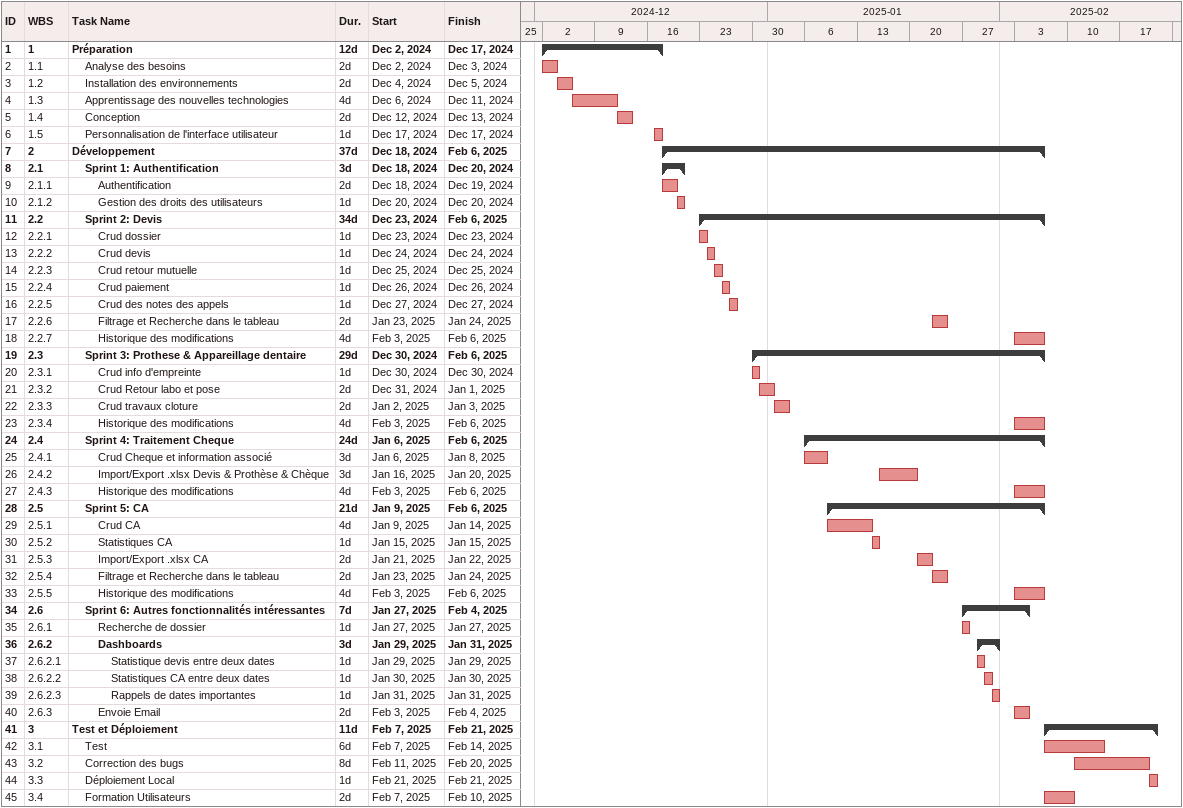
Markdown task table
| ID | WBS | Task | Duration | Start | Finish |
|---|---|---|---|---|---|
| 1 | 1 | **Préparation** | 12d | 2024-12-02 | 2024-12-17 |
| 2 | 1.1 | Analyse des besoins | 2d | 2024-12-02 | 2024-12-03 |
| 3 | 1.2 | Installation des environnements | 2d | 2024-12-04 | 2024-12-05 |
| 4 | 1.3 | Apprentissage des nouvelles technologies | 4d | 2024-12-06 | 2024-12-11 |
| 5 | 1.4 | Conception | 2d | 2024-12-12 | 2024-12-13 |
| 6 | 1.5 | Personnalisation de l'interface utilisateur | 1d | 2024-12-17 | 2024-12-17 |
| 7 | 2 | **Développement** | 37d | 2024-12-18 | 2025-02-06 |
| 8 | 2.1 | **Sprint 1: Authentification** | 3d | 2024-12-18 | 2024-12-20 |
| 9 | 2.1.1 | Authentification | 2d | 2024-12-18 | 2024-12-19 |
| 10 | 2.1.2 | Gestion des droits des utilisateurs | 1d | 2024-12-20 | 2024-12-20 |
| 11 | 2.2 | **Sprint 2: Devis** | 34d | 2024-12-23 | 2025-02-06 |
| 12 | 2.2.1 | Crud dossier | 1d | 2024-12-23 | 2024-12-23 |
| 13 | 2.2.2 | Crud devis | 1d | 2024-12-24 | 2024-12-24 |
| 14 | 2.2.3 | Crud retour mutuelle | 1d | 2024-12-25 | 2024-12-25 |
| 15 | 2.2.4 | Crud paiement | 1d | 2024-12-26 | 2024-12-26 |
| 16 | 2.2.5 | Crud des notes des appels | 1d | 2024-12-27 | 2024-12-27 |
| 17 | 2.2.6 | Filtrage et Recherche dans le tableau | 2d | 2025-01-23 | 2025-01-24 |
| 18 | 2.2.7 | Historique des modifications | 4d | 2025-02-03 | 2025-02-06 |
| 19 | 2.3 | **Sprint 3: Prothese & Appareillage dentaire** | 29d | 2024-12-30 | 2025-02-06 |
| 20 | 2.3.1 | Crud info d'empreinte | 1d | 2024-12-30 | 2024-12-30 |
| 21 | 2.3.2 | Crud Retour labo et pose | 2d | 2024-12-31 | 2025-01-01 |
| 22 | 2.3.3 | Crud travaux cloture | 2d | 2025-01-02 | 2025-01-03 |
| 23 | 2.3.4 | Historique des modifications | 4d | 2025-02-03 | 2025-02-06 |
| 24 | 2.4 | **Sprint 4: Traitement Cheque** | 24d | 2025-01-06 | 2025-02-06 |
| 25 | 2.4.1 | Crud Cheque et information associé | 3d | 2025-01-06 | 2025-01-08 |
| 26 | 2.4.2 | Import/Export .xlsx Devis & Prothèse & Chèque | 3d | 2025-01-16 | 2025-01-20 |
| 27 | 2.4.3 | Historique des modifications | 4d | 2025-02-03 | 2025-02-06 |
| 28 | 2.5 | **Sprint 5: CA** | 21d | 2025-01-09 | 2025-02-06 |
| 29 | 2.5.1 | Crud CA | 4d | 2025-01-09 | 2025-01-14 |
| 30 | 2.5.2 | Statistiques CA | 1d | 2025-01-15 | 2025-01-15 |
| 31 | 2.5.3 | Import/Export .xlsx CA | 2d | 2025-01-21 | 2025-01-22 |
| 32 | 2.5.4 | Filtrage et Recherche dans le tableau | 2d | 2025-01-23 | 2025-01-24 |
| 33 | 2.5.5 | Historique des modifications | 4d | 2025-02-03 | 2025-02-06 |
| 34 | 2.6 | **Sprint 6: Autres fonctionnalités intéressantes** | 7d | 2025-01-27 | 2025-02-04 |
| 35 | 2.6.1 | Recherche de dossier | 1d | 2025-01-27 | 2025-01-27 |
| 36 | 2.6.2 | **Dashboards** | 3d | 2025-01-29 | 2025-01-31 |
| 37 | 2.6.2.1 | Statistique devis entre deux dates | 1d | 2025-01-29 | 2025-01-29 |
| 38 | 2.6.2.2 | Statistiques CA entre deux dates | 1d | 2025-01-30 | 2025-01-30 |
| 39 | 2.6.2.3 | Rappels de dates importantes | 1d | 2025-01-31 | 2025-01-31 |
| 40 | 2.6.3 | Envoie Email | 2d | 2025-02-03 | 2025-02-04 |
| 41 | 3 | **Test et Déploiement** | 11d | 2025-02-07 | 2025-02-21 |
| 42 | 3.1 | Test | 6d | 2025-02-07 | 2025-02-14 |
| 43 | 3.2 | Correction des bugs | 8d | 2025-02-11 | 2025-02-20 |
| 44 | 3.3 | Déploiement Local | 1d | 2025-02-21 | 2025-02-21 |
| 45 | 3.4 | Formation Utilisateurs | 2d | 2025-02-07 | 2025-02-10 |
